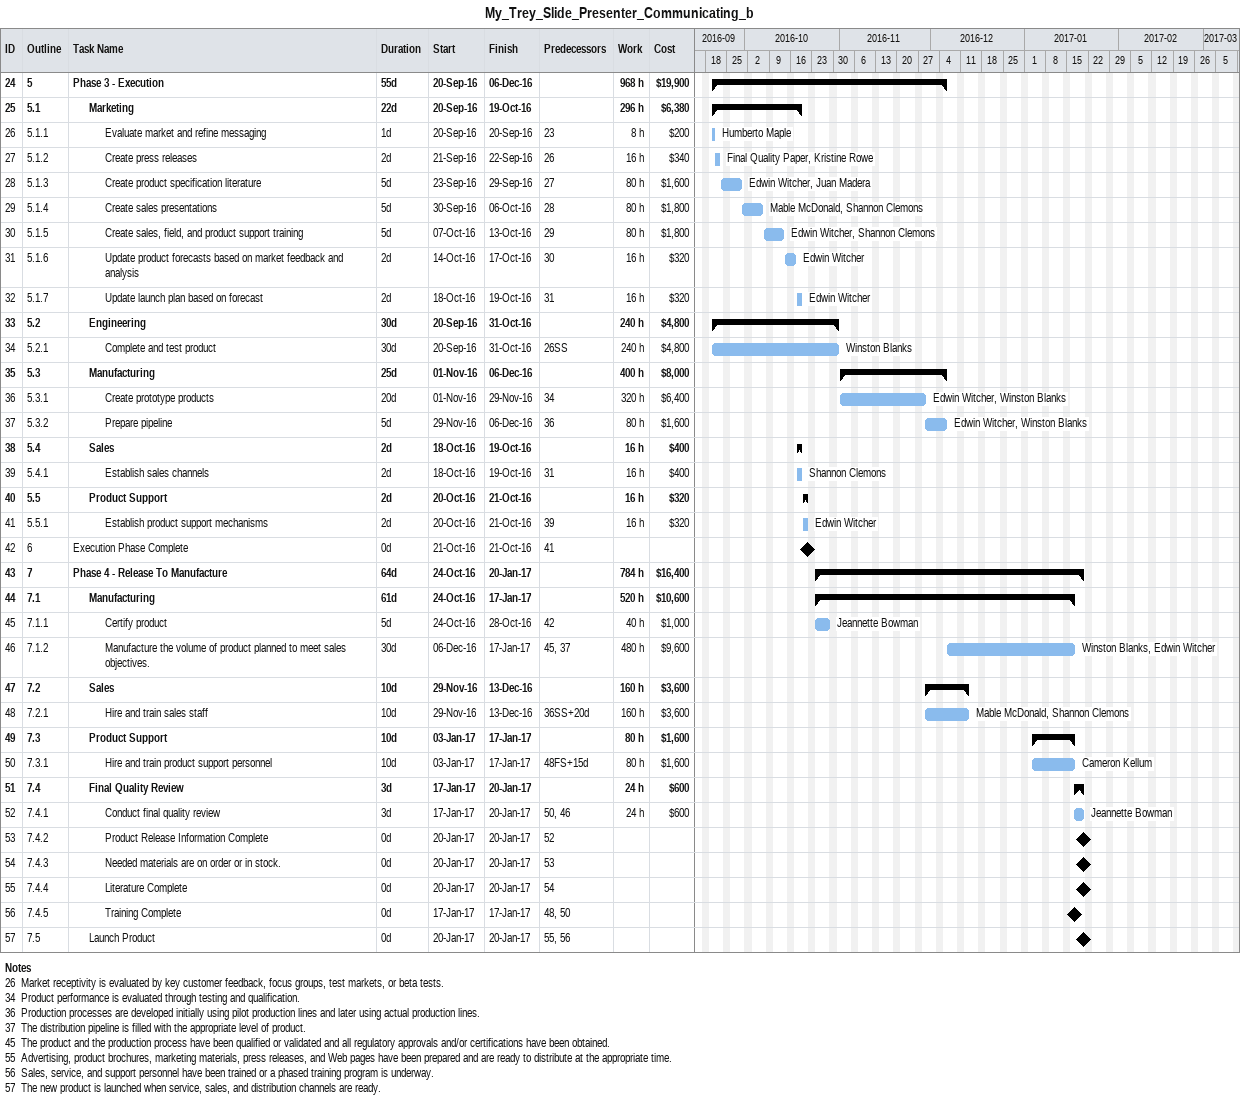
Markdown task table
My_Trey_Slide_Presenter_Communicating_b

| ID | WBS | Task | Duration | Start | Finish | Predecessors | Resources | Work (h) | Cost ($) |
|---|---|---|---|---|---|---|---|---|---|
| 24 | 5 | **Phase 3 - Execution** | 55d | 2016-09-20 | 2016-12-06 |  |  | 968 | 19900 |
| 25 | 5.1 | **Marketing** | 22d | 2016-09-20 | 2016-10-19 |  |  | 296 | 6380 |
| 26 | 5.1.1 | Evaluate market and refine messaging | 1d | 2016-09-20 | 2016-09-20 | 23 | Humberto Maple | 8 | 200 |
| 27 | 5.1.2 | Create press releases | 2d | 2016-09-21 | 2016-09-22 | 26 | Final Quality Paper, Kristine Rowe | 16 | 340 |
| 28 | 5.1.3 | Create product specification literature | 5d | 2016-09-23 | 2016-09-29 | 27 | Edwin Witcher, Juan Madera | 80 | 1600 |
| 29 | 5.1.4 | Create sales presentations | 5d | 2016-09-30 | 2016-10-06 | 28 | Mable McDonald, Shannon Clemons | 80 | 1800 |
| 30 | 5.1.5 | Create sales, field, and product support training | 5d | 2016-10-07 | 2016-10-13 | 29 | Edwin Witcher, Shannon Clemons | 80 | 1800 |
| 31 | 5.1.6 | Update product forecasts based on market feedback and analysis | 2d | 2016-10-14 | 2016-10-17 | 30 | Edwin Witcher | 16 | 320 |
| 32 | 5.1.7 | Update launch plan based on forecast | 2d | 2016-10-18 | 2016-10-19 | 31 | Edwin Witcher | 16 | 320 |
| 33 | 5.2 | **Engineering** | 30d | 2016-09-20 | 2016-10-31 |  |  | 240 | 4800 |
| 34 | 5.2.1 | Complete and test product | 30d | 2016-09-20 | 2016-10-31 | 26SS | Winston Blanks | 240 | 4800 |
| 35 | 5.3 | **Manufacturing** | 25d | 2016-11-01 | 2016-12-06 |  |  | 400 | 8000 |
| 36 | 5.3.1 | Create prototype products | 20d | 2016-11-01 | 2016-11-29 | 34 | Edwin Witcher, Winston Blanks | 320 | 6400 |
| 37 | 5.3.2 | Prepare pipeline | 5d | 2016-11-29 | 2016-12-06 | 36 | Edwin Witcher, Winston Blanks | 80 | 1600 |
| 38 | 5.4 | **Sales** | 2d | 2016-10-18 | 2016-10-19 |  |  | 16 | 400 |
| 39 | 5.4.1 | Establish sales channels | 2d | 2016-10-18 | 2016-10-19 | 31 | Shannon Clemons | 16 | 400 |
| 40 | 5.5 | **Product Support** | 2d | 2016-10-20 | 2016-10-21 |  |  | 16 | 320 |
| 41 | 5.5.1 | Establish product support mechanisms | 2d | 2016-10-20 | 2016-10-21 | 39 | Edwin Witcher | 16 | 320 |
| 42 | 6 | Execution Phase Complete | 0d | 2016-10-21 | 2016-10-21 | 41 |  |  |  |
| 43 | 7 | **Phase 4 - Release To Manufacture** | 64d | 2016-10-24 | 2017-01-20 |  |  | 784 | 16400 |
| 44 | 7.1 | **Manufacturing** | 61d | 2016-10-24 | 2017-01-17 |  |  | 520 | 10600 |
| 45 | 7.1.1 | Certify product | 5d | 2016-10-24 | 2016-10-28 | 42 | Jeannette Bowman | 40 | 1000 |
| 46 | 7.1.2 | Manufacture the volume of product planned to meet sales objectives. | 30d | 2016-12-06 | 2017-01-17 | 45, 37 | Winston Blanks, Edwin Witcher | 480 | 9600 |
| 47 | 7.2 | **Sales** | 10d | 2016-11-29 | 2016-12-13 |  |  | 160 | 3600 |
| 48 | 7.2.1 | Hire and train sales staff | 10d | 2016-11-29 | 2016-12-13 | 36SS+20d | Mable McDonald, Shannon Clemons | 160 | 3600 |
| 49 | 7.3 | **Product Support** | 10d | 2017-01-03 | 2017-01-17 |  |  | 80 | 1600 |
| 50 | 7.3.1 | Hire and train product support personnel | 10d | 2017-01-03 | 2017-01-17 | 48FS+15d | Cameron Kellum | 80 | 1600 |
| 51 | 7.4 | **Final Quality Review** | 3d | 2017-01-17 | 2017-01-20 |  |  | 24 | 600 |
| 52 | 7.4.1 | Conduct final quality review | 3d | 2017-01-17 | 2017-01-20 | 50, 46 | Jeannette Bowman | 24 | 600 |
| 53 | 7.4.2 | Product Release Information Complete | 0d | 2017-01-20 | 2017-01-20 | 52 |  |  |  |
| 54 | 7.4.3 | Needed materials are on order or in stock. | 0d | 2017-01-20 | 2017-01-20 | 53 |  |  |  |
| 55 | 7.4.4 | Literature Complete | 0d | 2017-01-20 | 2017-01-20 | 54 |  |  |  |
| 56 | 7.4.5 | Training Complete | 0d | 2017-01-17 | 2017-01-17 | 48, 50 |  |  |  |
| 57 | 7.5 | Launch Product | 0d | 2017-01-20 | 2017-01-20 | 55, 56 |  |  |  |

Notes
- 26: Market receptivity is evaluated by key customer feedback, focus groups, test markets, or beta tests.
- 34: Product performance is evaluated through testing and qualification.
- 36: Production processes are developed initially using pilot production lines and later using actual production lines.
- 37: The distribution pipeline is filled with the appropriate level of product.
- 45: The product and the production process have been qualified or validated and all regulatory approvals and/or certifications have been obtained.
- 55: Advertising, product brochures, marketing materials, press releases, and Web pages have been prepared and are ready to distribute at the appropriate time.
- 56: Sales, service, and support personnel have been trained or a phased training program is underway.
- 57: The new product is launched when service, sales, and distribution channels are ready.
